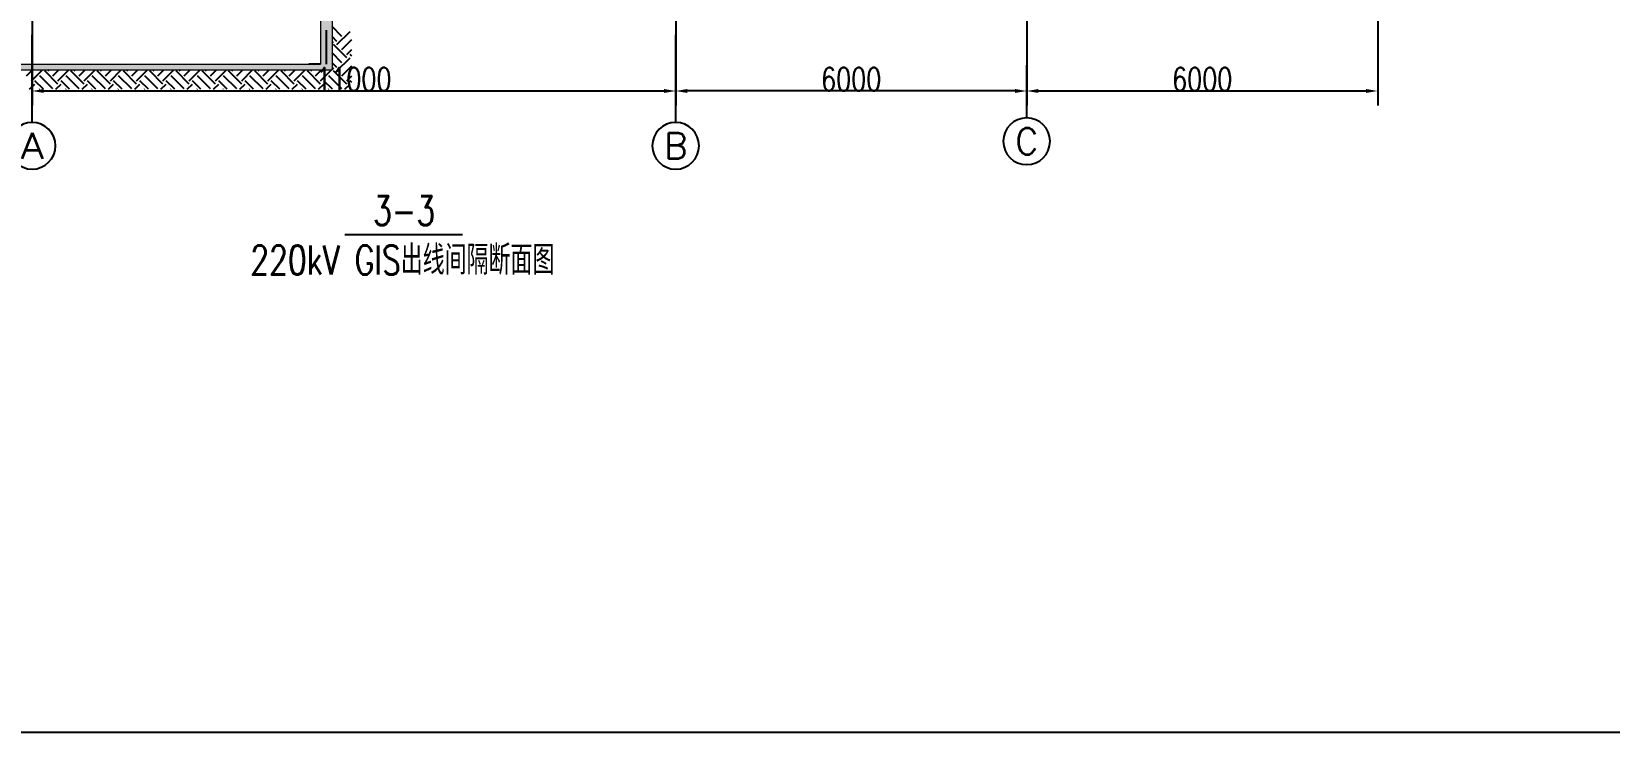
# Model space of a CAD drawing. Extents: x -61205 to 26665, y -81742 to 98141.
# Drawn here: x -41599 to -14630, y -31748 to -19758 of the extents above; entities that cross this region are included whole.
import ezdxf
from ezdxf.enums import TextEntityAlignment as Align

# ---------------------------------------------------------------- set-up
doc = ezdxf.new("R2010")
doc.units = 0
doc.header["$LTSCALE"] = 1000
doc.header["$MEASUREMENT"] = 0
doc.linetypes.add('CENTER', pattern=[2, 1.25, -0.25, 0.25, -0.25])
doc.linetypes.add('DOTE', pattern=[2.42, 2, -0.2, 0.02, -0.2])
doc.layers.get('0').update_dxf_attribs({"linetype": 'CONTINUOUS'})
doc.layers.get('DEFPOINTS').update_dxf_attribs({"linetype": 'CONTINUOUS'})
for name, color, linetype in [('01', 7, 'CONTINUOUS'), ('30', 7, 'CONTINUOUS'), ('AXIS', 3, 'CONTINUOUS'), ('AXIS_TEXT', 7, 'CONTINUOUS'), ('DOTE', 7, 'CENTER'), ('PUB_DIM', 3, 'CONTINUOUS'), ('PUB_HATCH', 8, 'CONTINUOUS')]:
    doc.layers.add(name, color=color, linetype=linetype)
doc.layers.add('WALL', color=9, linetype='CONTINUOUS', lineweight=13)
doc.styles.add('COMPLEX', font='geditxt.shx', dxfattribs={"bigfont": 'hzfs_1.shx'})
doc.styles.add('HZ', font='geditxt.shx', dxfattribs={"width": 0.75, "bigfont": 'hzfs_1.shx'})
doc.styles.get("Standard").update_dxf_attribs({"font": 'geditxt.shx', "bigfont": 'hzfs_1.shx'})
doc.dimstyles.get("Standard").update_dxf_attribs({"dimtxt": 0.18, "dimasz": 0.18, "dimexe": 0.18, "dimexo": 0.0625, "dimgap": 0.09, "dimtad": 0, "dimtih": 1, "dimtoh": 1, "dimdec": 4, "dimzin": 0, "dimdsep": 46, "dimtxsty": 'Standard', "dimcen": 0.09, "dimadec": 0, "dimazin": 0, "dimtfac": 1, "dimtdec": 4, "dimtofl": 0, "dimtmove": 0, "dimatfit": 3, "dimfxl": 1, "dimtolj": 1, "dimtzin": 0, "dimarcsym": 0})
doc.dimstyles.new('STANDARD$0', dxfattribs={"dimtxt": 5, "dimasz": 5, "dimexe": 2.5, "dimexo": 0, "dimgap": 1.25, "dimtad": 1, "dimdec": 4, "dimzin": 0, "dimdsep": 46, "dimtxsty": 'Standard', "dimcen": 0, "dimadec": 0, "dimazin": 0, "dimtfac": 0.514286, "dimtdec": 4, "dimtix": 1, "dimtmove": 0, "dimatfit": 3, "dimfxl": 1, "dimtolj": 1, "dimtzin": 0, "dimarcsym": 0})

# ---------------------------------------------------------------- blocks, each defined once
blk = doc.blocks.new('_AXISO')
blk.add_circle((0, 0), 0.5)
at = {"layer": 'AXIS_TEXT', "style": 'COMPLEX', "width": 1.041667}
blk.add_attdef('A', text='', height=0.56, dxfattribs=at).set_placement((-0.25, -0.28), (0.25, -0.28), align=Align.FIT)
blk = doc.blocks.new('*D195')
at = {"color": 0, "lineweight": -2, "transparency": 16777216}
for p, q in [((-41590, -19131), (-41590, -21025)), ((-30590, -19131), (-30590, -21025)), ((-41390, -20775), (-30790, -20775))]:
    blk.add_line(p, q, dxfattribs=at)
at = {"color": 0, "transparency": 16777216}
for points in [[(-41390, -20741), (-41390, -20808), (-41590, -20775)], [(-30790, -20741), (-30790, -20808), (-30590, -20775)]]:
    blk.add_solid(points, dxfattribs=at)
at = {"layer": 'DEFPOINTS', "color": 0, "transparency": 16777216}
for p in [(-41590, -19031), (-30590, -19031), (-30590, -20775)]:
    blk.add_point(p, dxfattribs=at)
at = {"color": 7, "transparency": 16777216, "insert": (-36090, -20575), "char_height": 400, "attachment_point": 5, "style": 'HZ'}
blk.add_mtext('\\A1;11000', dxfattribs=at)
blk = doc.blocks.new('*D196')
at = {"color": 0, "lineweight": -2, "transparency": 16777216}
for p, q in [((-30590, -18931), (-30590, -21025)), ((-24590, -18931), (-24590, -21025)), ((-24790, -20775), (-30390, -20775))]:
    blk.add_line(p, q, dxfattribs=at)
at = {"color": 0, "transparency": 16777216}
for points in [[(-30390, -20741), (-30390, -20808), (-30590, -20775)], [(-24790, -20741), (-24790, -20808), (-24590, -20775)]]:
    blk.add_solid(points, dxfattribs=at)
at = {"layer": 'DEFPOINTS', "color": 0, "transparency": 16777216}
for p in [(-30590, -18831), (-24590, -18831), (-30590, -20775)]:
    blk.add_point(p, dxfattribs=at)
at = {"color": 7, "transparency": 16777216, "insert": (-27590, -20575), "char_height": 400, "attachment_point": 5, "style": 'HZ'}
blk.add_mtext('\\A1;6000', dxfattribs=at)
blk = doc.blocks.new('*D197')
at = {"color": 0, "lineweight": -2, "transparency": 16777216}
for p, q in [((-24590, -18012), (-24590, -21025)), ((-18590, -18012), (-18590, -21025)), ((-24390, -20775), (-18790, -20775))]:
    blk.add_line(p, q, dxfattribs=at)
at = {"color": 0, "transparency": 16777216}
for points in [[(-24390, -20741), (-24390, -20808), (-24590, -20775)], [(-18790, -20741), (-18790, -20808), (-18590, -20775)]]:
    blk.add_solid(points, dxfattribs=at)
at = {"layer": 'DEFPOINTS', "color": 0, "transparency": 16777216}
for p in [(-24590, -17912), (-18590, -17912), (-18590, -20775)]:
    blk.add_point(p, dxfattribs=at)
at = {"color": 7, "transparency": 16777216, "insert": (-21590, -20575), "char_height": 400, "attachment_point": 5, "style": 'HZ'}
blk.add_mtext('\\A1;6000', dxfattribs=at)

msp = doc.modelspace()

# ---------------------------------------------------------------- hatches: boundary and pattern name
at = {"layer": '01'}
msp.add_hatch(color=256, dxfattribs=at).paths.add_polyline_path([(-41937.871, -20313.339), (-41937.871, -20413.339), (-36462.871, -20413.339), (-36462.871, -18013.339), (-36662.871, -18013.339), (-36662.871, -20313.339)])

# ---------------------------------------------------------------- linework, layer by layer
msp.add_lwpolyline([(-57434.652, 27652.093), (26665.348, 27652.093), (26665.348, -31747.907), (-57434.652, -31747.907)], close=True)
for q in [(-36862.871, -20313.339), (-36662.871, -20313.339), (-36662.871, -20313.339)]:
    msp.add_line((-36662.871, -20313.339), q, dxfattribs=at)
at = {"layer": '30', "color": 2, "linetype": 'CENTER'}
msp.add_line((-18589.792, 862.555), (-18589.792, -20282.334), dxfattribs=at)
at = {"layer": 'AXIS'}
for p, q in [((-41589.775, -21312.025), (-41589.775, -19812.025)), ((-30589.775, -21312.025), (-30589.775, -19812.025)), ((-24589.843, -21235.12), (-24589.843, -20331.239))]:
    msp.add_line(p, q, dxfattribs=at)
at = {"layer": 'DOTE', "linetype": 'DOTE'}
msp.add_line((-36562.871, -17313.339), (-36562.871, -20313.339), dxfattribs=at)
at = {"layer": 'PUB_DIM', "color": 0}
msp.add_lwpolyline([(-36245.112, -23229.116), (-34233.052, -23229.116)], dxfattribs=at)
at = {"layer": 'PUB_HATCH'}
for p, q in [((-36295.336, -19842.014), (-36462.871, -19674.479)), ((-36379.526, -19926.204), (-36462.871, -19842.859)), ((-36462.871, -19953.422), (-36435.653, -19926.204)), ((-36379.526, -19982.33), (-36155.02, -19757.824)), ((-36295.336, -20066.52), (-36124.588, -19895.772)), ((-36295.336, -20291.026), (-36462.871, -20123.492)), ((-36211.146, -20206.837), (-36435.653, -19982.33)), ((-36379.526, -20431.343), (-36155.02, -20206.837)), ((-36211.146, -20150.71), (-36124.588, -20064.152)), ((-36124.588, -20181.142), (-36155.02, -20150.71)), ((-41683.49, -20515.533), (-41581.296, -20413.339)), ((-41599.3, -20599.723), (-41412.916, -20413.339)), ((-41150.287, -20655.849), (-41374.794, -20431.343)), ((-41318.667, -20431.343), (-41300.663, -20413.339)), ((-41234.477, -20515.533), (-41132.283, -20413.339)), ((-41150.287, -20599.723), (-40963.904, -20413.339)), ((-40701.274, -20655.849), (-40925.781, -20431.343)), ((-40869.654, -20431.343), (-40851.65, -20413.339)), ((-40785.464, -20515.533), (-40683.271, -20413.339)), ((-40701.274, -20599.723), (-40514.891, -20413.339)), ((-40252.262, -20655.849), (-40476.768, -20431.343)), ((-40420.641, -20431.343), (-40402.638, -20413.339)), ((-40336.452, -20515.533), (-40234.258, -20413.339)), ((-40252.262, -20599.723), (-40065.878, -20413.339)), ((-39803.249, -20655.849), (-40027.755, -20431.343)), ((-39971.629, -20431.343), (-39953.625, -20413.339)), ((-39887.439, -20515.533), (-39785.245, -20413.339)), ((-39803.249, -20599.723), (-39616.865, -20413.339)), ((-39354.236, -20655.849), (-39578.742, -20431.343)), ((-39522.616, -20431.343), (-39504.612, -20413.339)), ((-39438.426, -20515.533), (-39336.232, -20413.339)), ((-39354.236, -20599.723), (-39167.852, -20413.339)), ((-38905.223, -20655.849), (-39129.73, -20431.343)), ((-39073.603, -20431.343), (-39055.599, -20413.339)), ((-38989.413, -20515.533), (-38887.219, -20413.339)), ((-38905.223, -20599.723), (-38718.84, -20413.339)), ((-38456.21, -20655.849), (-38680.717, -20431.343)), ((-38624.59, -20431.343), (-38606.586, -20413.339)), ((-38540.4, -20515.533), (-38438.207, -20413.339)), ((-38456.21, -20599.723), (-38269.827, -20413.339)), ((-38007.198, -20655.849), (-38231.704, -20431.343)), ((-38175.577, -20431.343), (-38157.574, -20413.339)), ((-38091.387, -20515.533), (-37989.194, -20413.339)), ((-38007.198, -20599.723), (-37820.814, -20413.339)), ((-37558.185, -20655.849), (-37782.691, -20431.343)), ((-37726.565, -20431.343), (-37708.561, -20413.339)), ((-37642.375, -20515.533), (-37540.181, -20413.339)), ((-37558.185, -20599.723), (-37371.801, -20413.339)), ((-37109.172, -20655.849), (-37333.678, -20431.343)), ((-37277.552, -20431.343), (-37259.548, -20413.339)), ((-37193.362, -20515.533), (-37091.168, -20413.339)), ((-37109.172, -20599.723), (-36922.788, -20413.339)), ((-36660.159, -20655.849), (-36884.666, -20431.343)), ((-36828.539, -20431.343), (-36810.535, -20413.339)), ((-36744.349, -20515.533), (-36642.155, -20413.339)), ((-36660.159, -20599.723), (-36473.776, -20413.339)), ((-36379.526, -20375.216), (-36462.871, -20291.871)), ((-36462.871, -20402.435), (-36435.653, -20375.216)), ((-36211.146, -20655.849), (-36435.653, -20431.343)), ((-36295.336, -20515.533), (-36124.588, -20344.785)), ((-41632.793, -20745.469), (-41543.173, -20655.849)), ((-41397.428, -20745.469), (-41543.173, -20599.723)), ((-41464.413, -20745.469), (-41458.984, -20740.039)), ((-41234.477, -20740.039), (-41458.984, -20515.533)), ((-41183.78, -20745.469), (-41094.161, -20655.849)), ((-40948.415, -20745.469), (-41094.161, -20599.723)), ((-41015.4, -20745.469), (-41009.971, -20740.039)), ((-40785.464, -20740.039), (-41009.971, -20515.533)), ((-40734.767, -20745.469), (-40645.148, -20655.849)), ((-40499.402, -20745.469), (-40645.148, -20599.723)), ((-40566.387, -20745.469), (-40560.958, -20740.039)), ((-40336.452, -20740.039), (-40560.958, -20515.533)), ((-40285.754, -20745.469), (-40196.135, -20655.849)), ((-40050.389, -20745.469), (-40196.135, -20599.723)), ((-40117.374, -20745.469), (-40111.945, -20740.039)), ((-39887.439, -20740.039), (-40111.945, -20515.533)), ((-39836.741, -20745.469), (-39747.122, -20655.849)), ((-39601.376, -20745.469), (-39747.122, -20599.723)), ((-39668.362, -20745.469), (-39662.932, -20740.039)), ((-39438.426, -20740.039), (-39662.932, -20515.533)), ((-39387.729, -20745.469), (-39298.109, -20655.849)), ((-39152.364, -20745.469), (-39298.109, -20599.723)), ((-39219.349, -20745.469), (-39213.92, -20740.039)), ((-38989.413, -20740.039), (-39213.92, -20515.533)), ((-38938.716, -20745.469), (-38849.097, -20655.849)), ((-38703.351, -20745.469), (-38849.097, -20599.723)), ((-38770.336, -20745.469), (-38764.907, -20740.039)), ((-38540.4, -20740.039), (-38764.907, -20515.533)), ((-38489.703, -20745.469), (-38400.084, -20655.849)), ((-38254.338, -20745.469), (-38400.084, -20599.723)), ((-38321.323, -20745.469), (-38315.894, -20740.039)), ((-38091.387, -20740.039), (-38315.894, -20515.533)), ((-38040.69, -20745.469), (-37951.071, -20655.849)), ((-37805.325, -20745.469), (-37951.071, -20599.723)), ((-37872.31, -20745.469), (-37866.881, -20740.039)), ((-37642.375, -20740.039), (-37866.881, -20515.533)), ((-37591.677, -20745.469), (-37502.058, -20655.849)), ((-37356.312, -20745.469), (-37502.058, -20599.723)), ((-37423.298, -20745.469), (-37417.868, -20740.039)), ((-37193.362, -20740.039), (-37417.868, -20515.533)), ((-37142.665, -20745.469), (-37053.045, -20655.849)), ((-36907.3, -20745.469), (-37053.045, -20599.723)), ((-36974.285, -20745.469), (-36968.855, -20740.039)), ((-36744.349, -20740.039), (-36968.855, -20515.533)), ((-36693.652, -20745.469), (-36604.033, -20655.849)), ((-36458.287, -20745.469), (-36604.033, -20599.723)), ((-36525.272, -20745.469), (-36519.843, -20740.039)), ((-36295.336, -20740.039), (-36519.843, -20515.533)), ((-36244.639, -20745.469), (-36155.02, -20655.849)), ((-36211.146, -20599.723), (-36124.588, -20513.164)), ((-36124.588, -20630.155), (-36155.02, -20599.723))]:
    msp.add_line(p, q, dxfattribs=at)
at = {"layer": 'WALL'}
for p, q in [((-36662.871, -17413.339), (-36662.871, -20313.339)), ((-36462.871, -17314.536), (-36462.871, -20413.339)), ((-41937.871, -20313.339), (-36662.871, -20313.339)), ((-41937.871, -20413.339), (-36462.871, -20413.339))]:
    msp.add_line(p, q, dxfattribs=at)

# ---------------------------------------------------------------- block references
at = {"layer": 'AXIS'}
ref = msp.add_blockref('_AXISO', (-24589.843, -21635.12), dxfattribs=dict(at, xscale=-800, yscale=800, zscale=800))
ref.add_attrib('A', 'C', dxfattribs={"layer": 'AXIS_TEXT', "height": 448, "style": 'COMPLEX', "width": 1.488095}).set_placement((-24789.843, -21859.12), (-24389.843, -21859.12), align=Align.FIT)
ref = msp.add_blockref('_AXISO', (-41589.775, -21712.025), dxfattribs=dict(at, xscale=-800, yscale=800, zscale=800))
ref.add_attrib('A', 'A', dxfattribs={"layer": 'AXIS_TEXT', "height": 448, "style": 'COMPLEX', "width": 1.57563}).set_placement((-41789.775, -21936.025), (-41389.775, -21936.025), align=Align.FIT)
ref = msp.add_blockref('_AXISO', (-30589.775, -21712.025), dxfattribs=dict(at, xscale=-800, yscale=800, zscale=800))
ref.add_attrib('A', 'B', dxfattribs={"layer": 'AXIS_TEXT', "height": 448, "style": 'COMPLEX', "width": 1.488095}).set_placement((-30789.775, -21936.025), (-30389.775, -21936.025), align=Align.FIT)

# ---------------------------------------------------------------- texts
at = {"layer": 'PUB_DIM', "color": 0, "style": 'HZ', "width": 0.75}
for s, p in [('3-3', (-35761.733, -23072.647)), ('220kV GIS出线间隔断面图', (-37859.958, -23915.224))]:
    msp.add_text(s, height=500, dxfattribs=at).set_placement(p)

# ---------------------------------------------------------------- dimensions: what is measured, and where the dimension line sits
at = {"color": 3}
dim = msp.add_linear_dim(base=(-18589.792, -20774.683), p1=(-24589.792, -17912.025), p2=(-18589.792, -17912.025), dimstyle='STANDARD$0', override={"dimtxt": 400, "dimasz": 200, "dimexe": 250, "dimexo": 100, "dimgap": 0, "dimdec": 0, "dimtxsty": 'HZ', "dimsah": 1, "dimcen": 0.09, "dimclrt": 7, "dimtfac": 1, "dimtdec": 2, "dimtmove": 2}, dxfattribs=at)
dim.commit()
dim.dimension.update_dxf_attribs({"geometry": '*D197', "text_midpoint": (-21589.792, -20574.683)})
for base, p1, p2, picture, middle in [((-30589.809, -20774.683), (-24589.809, -18831.483), (-30589.809, -18831.483), '*D196', (-27589.809, -20574.683)), ((-30589.775, -20774.683), (-41589.775, -19031.483), (-30589.775, -19031.483), '*D195', (-36089.775, -20574.683))]:
    dim = msp.add_linear_dim(base=base, p1=p1, p2=p2, angle=180, dimstyle='Standard', override={"dimtxt": 400, "dimasz": 200, "dimexe": 250, "dimexo": 100, "dimgap": 0, "dimtad": 1, "dimtih": 0, "dimtoh": 0, "dimdec": 0, "dimtxsty": 'HZ', "dimsah": 1, "dimclrt": 7, "dimtdec": 2, "dimtix": 1, "dimtofl": 1, "dimtmove": 2}, dxfattribs=at)
    dim.commit()
    dim.dimension.update_dxf_attribs({"geometry": picture, "text_midpoint": middle})

doc.saveas('drawing.dxf')
